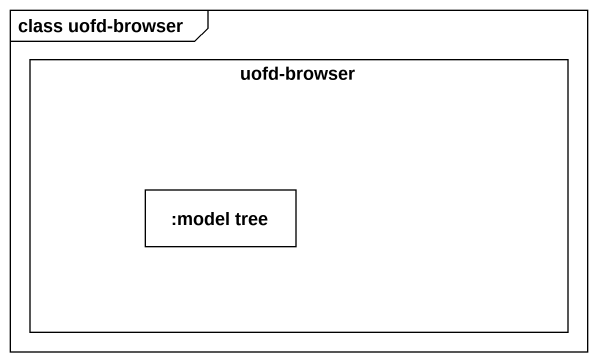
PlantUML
@startuml
mainframe class uofd-browser
rectangle "uofd-browser" as uofd_browser {
  rectangle ":model tree" as model_tree
}
@enduml
